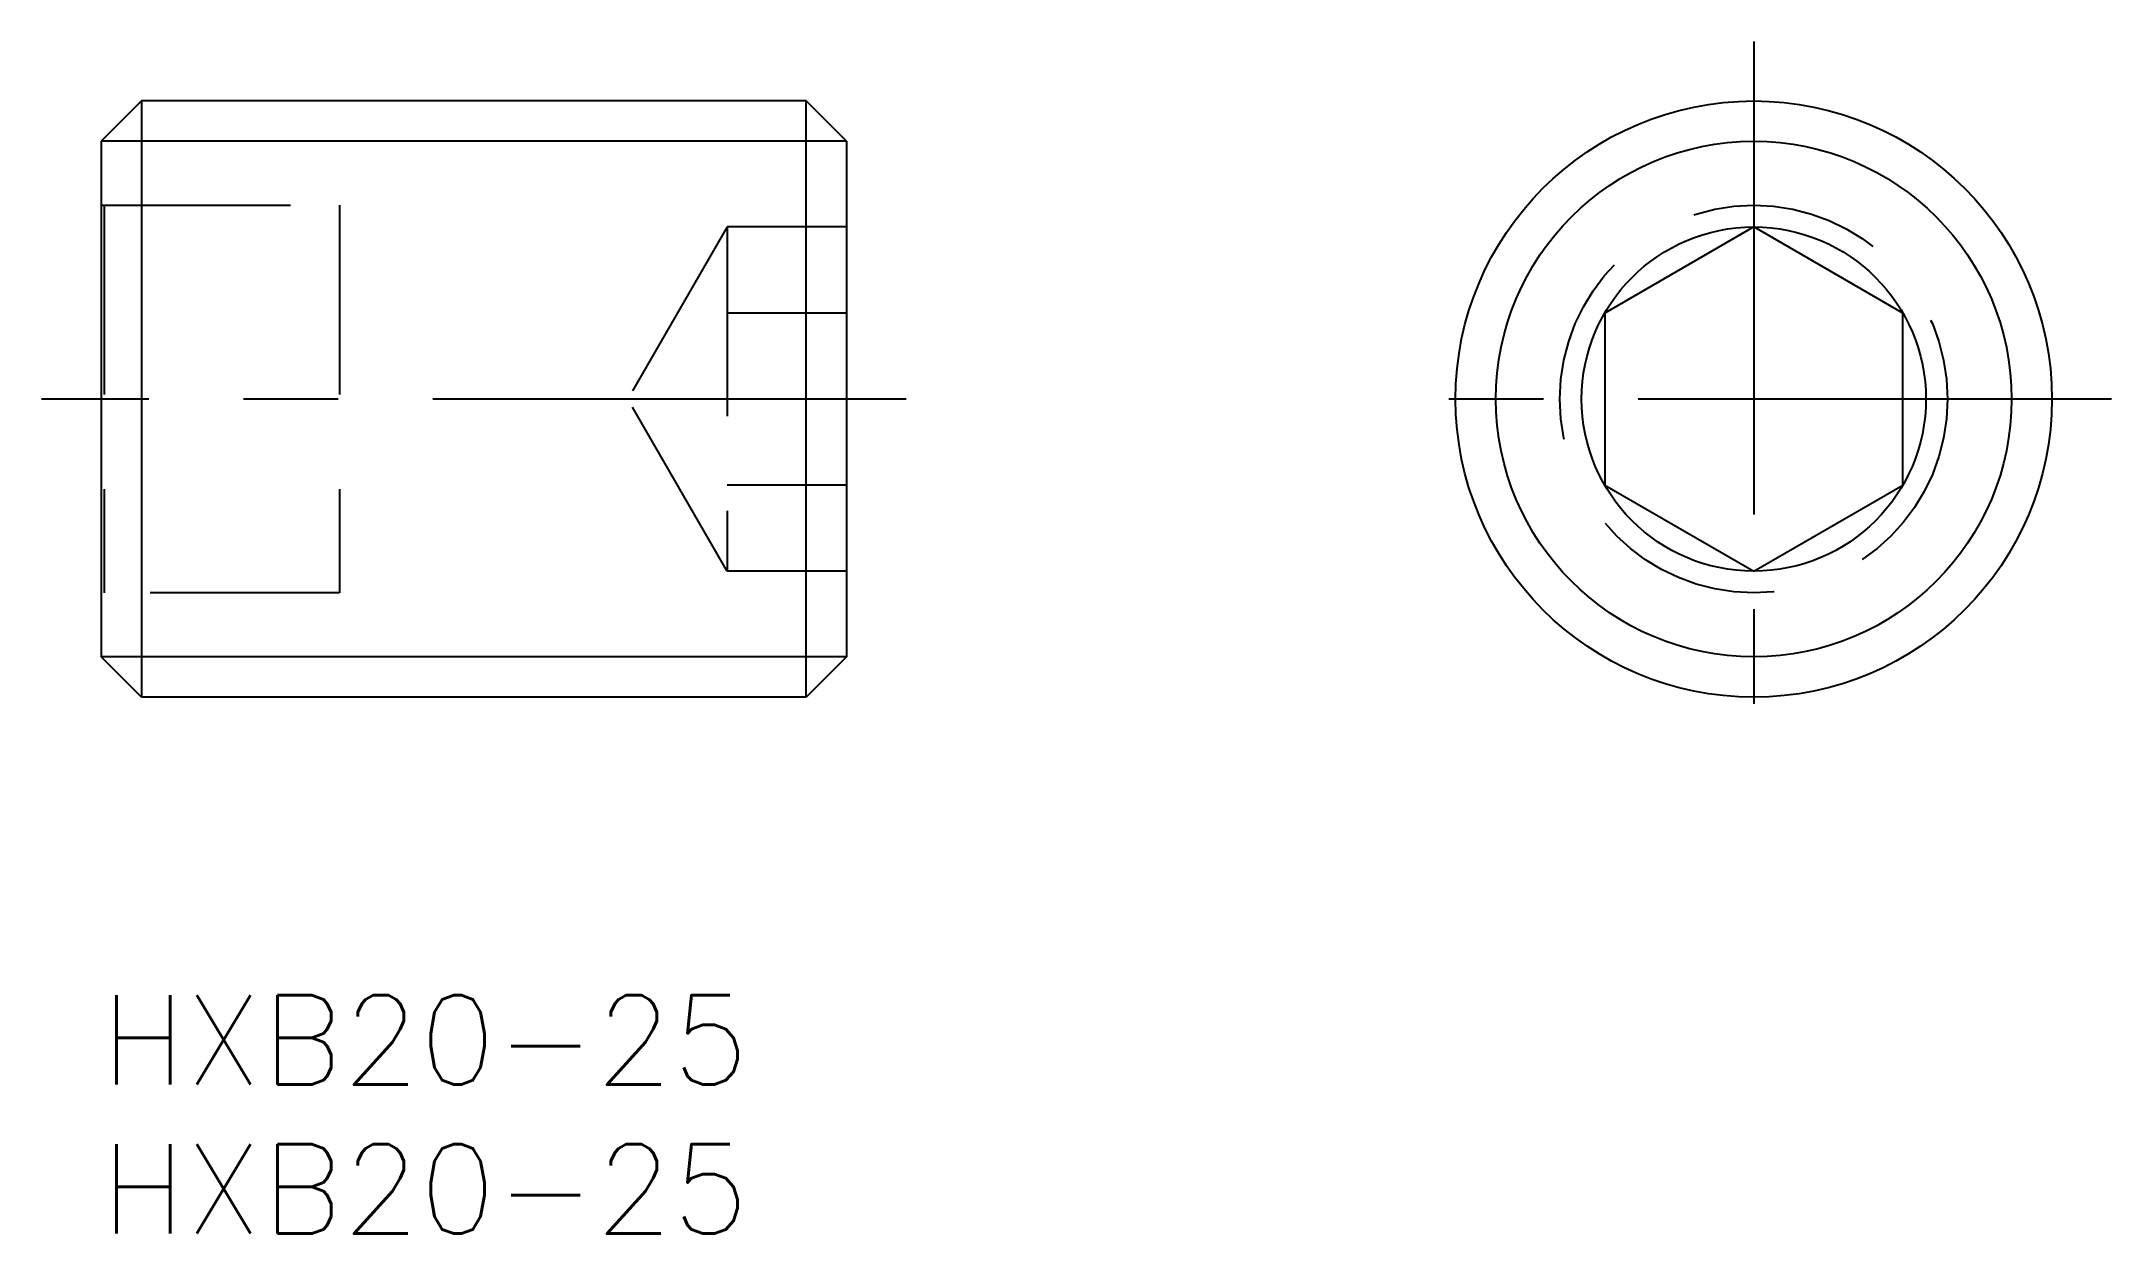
# Model space of a CAD drawing. Extents: x -2 to 67.4, y -8 to 32.
import ezdxf

# ---------------------------------------------------------------- set-up
doc = ezdxf.new("R2010")
doc.units = 0
doc.header["$LTSCALE"] = 0.5
doc.linetypes.add('CENTER', pattern=[50.8, 31.75, -6.35, 6.35, -6.35])
doc.linetypes.add('DASHED', pattern=[19.05, 12.7, -6.35])
for name, color, linetype in [('MSM_CENTER', 1, 'CENTER'), ('MSM_CONTINUOUS', 7, 'CONTINUOUS'), ('MSM_DASHED', 4, 'DASHED'), ('MSM_NARROW', 5, 'CONTINUOUS'), ('MSM_PART_NUMBER', 7, 'CONTINUOUS')]:
    doc.layers.add(name, color=color, linetype=linetype)
doc.styles.get("Standard").update_dxf_attribs({"font": 'txt.shx', "height": 3, "bigfont": 'bigfont.shx'})

# ---------------------------------------------------------------- blocks, each defined once
blk = doc.blocks.new('*U2')
at = {"layer": 'MSM_PART_NUMBER'}
blk.add_text('HXB20-25', height=3, dxfattribs=at).set_placement((0, -3))
blk = doc.blocks.new('*U3')
at = {"layer": 'MSM_PART_NUMBER'}
blk.add_text('HXB20-25', height=3, dxfattribs=at).set_placement((0, -8))

msp = doc.modelspace()

# ---------------------------------------------------------------- linework, layer by layer
at = {"layer": 'MSM_CENTER'}
for p, q in [((55.426, 32), (55.426, 8)), ((27, 20), (-2, 20)), ((67.426, 20), (43.426, 20))]:
    msp.add_line(p, q, dxfattribs=at)
at = {"layer": 'MSM_CONTINUOUS'}
for p, q in [((1.353, 30), (0, 28.647)), ((23.647, 30), (1.353, 30)), ((1.353, 30), (1.353, 10)), ((25, 28.647), (23.647, 30)), ((23.647, 10), (23.647, 30)), ((0, 28.647), (0, 11.353)), ((25, 28.647), (25, 11.353)), ((55.426, 25.774), (50.426, 22.887)), ((60.426, 22.887), (55.426, 25.774)), ((50.426, 22.887), (50.426, 17.113)), ((60.426, 17.113), (60.426, 22.887)), ((50.426, 17.113), (55.426, 14.226)), ((55.426, 14.226), (60.426, 17.113)), ((1.353, 10), (0, 11.353)), ((25, 11.353), (23.647, 10)), ((23.647, 10), (1.353, 10))]:
    msp.add_line(p, q, dxfattribs=at)
for radius in [10, 5.774]:
    msp.add_circle((55.426, 20), radius, dxfattribs=at)
at = {"layer": 'MSM_DASHED'}
for p, q in [((0, 26.5), (8, 26.5)), ((0.1, 26.5), (0.1, 13.5)), ((8, 26.5), (8, 13.5)), ((21, 25.774), (17.667, 20)), ((21, 25.774), (21, 14.226)), ((25, 25.774), (21, 25.774)), ((25, 22.887), (21, 22.887)), ((21, 14.226), (17.667, 20)), ((25, 17.113), (21, 17.113)), ((25, 14.226), (21, 14.226)), ((8, 13.5), (0, 13.5))]:
    msp.add_line(p, q, dxfattribs=at)
msp.add_circle((55.426, 20), 6.5, dxfattribs=at)
at = {"layer": 'MSM_NARROW'}
for p, q in [((25, 28.647), (0, 28.647)), ((25, 11.353), (0, 11.353))]:
    msp.add_line(p, q, dxfattribs=at)
msp.add_circle((55.426, 20), 8.647, dxfattribs=at)

# ---------------------------------------------------------------- block references
at = {"layer": 'MSM_CONTINUOUS'}
for name in ['*U2', '*U3']:
    msp.add_blockref(name, (0, 0), dxfattribs=at)

doc.saveas('drawing.dxf')
